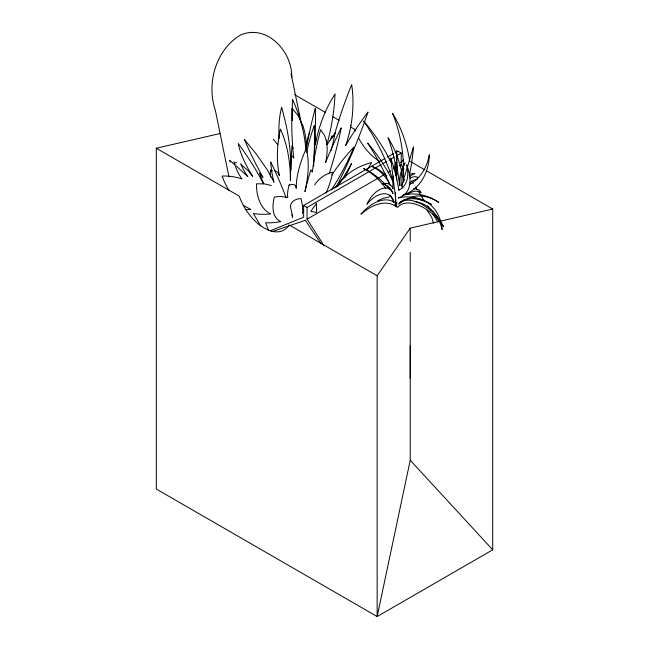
<?xml version="1.0" encoding="UTF-8"?>
<svg xmlns="http://www.w3.org/2000/svg" width="649" height="649" viewBox="0 0 649 649"><rect width="100%" height="100%" fill="white"/><g stroke="black" fill="none" stroke-linecap="round" stroke-linejoin="round"><path stroke-width="0.97" d="M302.507 213.61L302.629 211.744A168.651 52.277 43.3 0 0 301.112 198.732C296.366 198.351 291.182 201.101 290.298 206.074L292.683 216.677M270.438 177.088A47.434 27.388 -60 0 1 270.43 171.417L270.536 169.949M315.422 144.297L315.747 139.689L315.041 135.317M350.914 125.492C353.307 112.017 353.664 98.161 351.701 84.605A401.836 314.643 -87.1 0 0 333.919 136.825M410.233 252.461L410.233 460.246L377.15 616.55L156.287 489.038L156.287 148.24L220.157 133.491M393.367 175.952A96.652 55.798 -60 0 0 392.986 188.754A21.028 12.144 -60 0 0 382.115 183.975A35.606 20.557 -60 0 1 392.986 193.727A20.76 11.99 -60 0 0 381.166 188.9A20.76 11.99 -60 0 0 366.912 204.248A26.276 15.17 -60 0 1 394.073 202.334A39.646 22.885 -60 0 0 360.909 214.186A49.024 28.305 -60 0 1 395.484 206.244L396.644 202.407M401.885 185.168L413.518 146.844A208.937 170.752 76.5 0 1 409.276 175.595M268.499 230.427L265.636 222.704A149.789 64.324 -49.6 0 0 280.774 221.609C276.393 219.8 273.894 215.257 273.294 210.73A64.275 27.599 -49.6 0 1 274.259 197.142A87.566 37.601 -49.6 0 1 281.463 196.533L287.758 197.483A46.744 20.07 -49.6 0 1 289.065 185.395L289.446 184.129M398.875 203.997A32.766 18.213 46.3 0 1 412.123 200.549L420.998 203.664L429.93 209.611A30.99 17.223 46.3 0 1 443.567 226.728A33.505 18.626 46.3 0 0 432.656 214.073C426.344 208.702 418.897 204.208 410.557 203.088A35.46 19.713 46.3 0 0 397.78 207.307L395.484 206.244L396.92 202.537M326.017 193.045L327.907 188.624A172.034 99.321 60 0 0 332.718 172.269C325.287 173.737 318.813 178.564 314.643 184.811M351.531 163.621L343.175 177.915L334.941 187.999M337.861 186.36C344.514 173.737 358.151 165.974 371.666 162.583A166.663 130.498 -87.1 0 1 367.342 169.446M326.999 144.768L335.022 133.086M377.15 275.76L410.233 228.14L492.713 209.035L492.713 549.825L377.15 616.55L377.15 275.76L289.081 224.911A39.686 22.91 60 0 1 269.238 230.444L264.151 228.042A39.686 22.91 60 0 1 239.221 196.128L156.287 148.24M270.227 230.776L303.651 217.204L303.651 205.457L384.743 158.64M387.364 157.131L393.464 153.61M395.209 152.604L397.829 151.087L401.236 153.059L401.236 164.805L403.97 169.065M303.651 205.457L307.066 207.429L381.182 164.643M382.926 163.629L386.415 161.617M389.035 160.108L394.259 157.09M396.004 156.085L401.236 153.059M323.997 245.598L307.066 219.175L385.547 173.867M388.159 172.35L390.771 170.841M394.259 168.829L396.004 167.823M399.492 165.811L401.236 164.805M377.467 200.841L383.08 198.359L389.611 196.793M289.056 185.395C291.726 183.448 296.658 184.275 296.212 188.332A112.772 48.432 -49.6 0 1 306.223 148.475A178.207 76.533 -49.6 0 1 304.933 191.642A306.506 131.625 -49.6 0 1 310.912 169.811L312.347 172.107A380.809 163.532 -49.6 0 1 320.614 129.719L324.524 135.398L326.179 140.2M270.43 171.425L272.507 170.728M271.866 231.693L305.363 220.311L321.125 243.862M274.454 170.622L277.642 172.155L279.468 175.765A114.451 66.076 -60 0 1 280.368 129.078A180.738 104.351 -60 0 1 290.419 180.755A311.187 179.668 -60 0 1 291.49 155.241L293.754 158.169A386.617 223.215 -60 0 1 291.969 108.237L298.005 115.514L302.523 124.738A102.25 59.035 -60 0 1 306.523 147.996A308.599 178.167 -60 0 1 315.3 108.375A461.398 266.39 -60 0 1 313.986 157.894M414.305 201.401C422.856 202.334 430.409 207.526 435.43 214.357A33.505 27.38 76.5 0 1 442.107 229.592A30.99 25.327 76.5 0 0 434.424 208.97C430.157 203.664 424.268 199.6 417.518 198.278A32.766 26.779 76.5 0 0 412.78 197.929M271.347 185.509L264.638 183.918L256.477 183.805A65.362 37.739 -60 0 0 258.083 197.118C259.924 203.989 263.989 210.69 270.536 213.935A149.384 86.244 -60 0 1 253.361 213.489L260.784 225.966M431.244 204.297L427.951 202.634A45.568 25.335 46.3 0 0 398.908 204.029M294.549 94.624L325.108 112.269M332.961 116.804L339.078 120.333M350.428 126.888L354.792 129.402A39.686 22.91 60 0 0 355.401 131.049M410.752 161.715L424.697 169.77M426.442 170.776L492.713 209.035M410.225 345.917L410.225 378.513M240.747 163.678L241.103 164.643L248.502 170.995L252.712 176.431A120.016 37.204 43.3 0 1 238.8 146.025L238.288 143.543L244.154 151.793A189.281 58.678 43.3 0 1 263.169 183.237M243.229 205.295L250.765 209.465A150.99 117.201 89.5 0 1 245.484 209.595M234.889 164.765L229.503 160.246A68.64 21.279 43.3 0 0 230.338 162.007M236.277 165.966L247.804 176.674A49.592 15.373 43.3 0 1 241.12 164.651M273.343 139.227L277.748 144.597M410.233 460.246L492.713 549.825M426.726 209.7L431.772 217.391L433.475 223.264M411.62 180.998L413.259 183.553M415.441 186.969L417.08 189.524M418.175 191.228L424.73 201.458M427.456 205.725L430.733 210.836M432.924 214.243L437.84 221.917M293.105 148.54L292.042 145.814A332.848 192.169 60 0 0 291.174 161.893M234.005 161.698L234.435 163.297A44.87 34.827 89.5 0 0 242.012 178.97A88.816 68.948 89.5 0 0 222.136 176.049A61.387 47.653 89.5 0 0 229.17 190.587M301.12 122.71L291.166 74.067L291.742 77.15C292.326 51.587 267.047 23.851 240.755 34.908C215.679 49.64 206.228 83.648 215.379 110.476L228.992 176.99M332.329 137.783L332.199 135.819A323.478 253.28 -87.1 0 0 330.211 140.208M410.233 228.14L410.233 241.314M396.628 179.805L396.628 150.795A219.394 126.669 -60 0 0 399.93 185.663A26.917 15.544 -60 0 1 404.976 162.842A33.196 19.162 -60 0 0 401.707 186.312A11.804 6.815 -60 0 1 404.676 179.53M396.628 202.812L396.628 206.812L390.698 158.064A208.937 116.147 46.3 0 1 398.892 190.246M395.484 175.352L395.484 162.388A96.652 55.798 -60 0 0 394.211 169.243M395.484 192.291L395.484 206.244A47.353 27.339 60 0 0 394.835 204.613M307.066 207.429L307.066 219.175M385.774 188.348A47.353 27.339 60 0 0 363.683 168.659A57.996 33.488 60 0 1 389.254 189.07M390.114 195.073A47.353 27.339 60 0 1 393.781 202.188M389.66 183.927A47.353 37.35 -84.9 0 0 372.007 166.436A57.996 45.746 -84.9 0 1 386.739 176.171M395.111 201.831A47.353 37.35 -84.9 0 1 395.484 206.244M399.67 202.756A32.766 26.779 76.5 0 1 407.215 198.821M408.124 198.578A32.766 26.779 76.5 0 1 409.965 198.196M399.695 202.796A45.568 37.244 76.5 0 1 404.781 199.486M409.511 197.499A45.568 37.244 76.5 0 1 435.649 200.46L438.773 202.447A59.757 48.829 76.5 0 0 402.672 195.219M403.832 194.773A48.075 39.289 76.5 0 0 421.574 180.844C426.677 173.153 429.176 163.946 429.322 154.762A47.961 39.191 76.5 0 1 409.592 184.535M431.244 204.265A59.757 33.213 46.3 0 0 398.162 197.977A48.075 26.723 46.3 0 0 409.357 186.231C411.044 179.035 409.332 171.539 406.615 164.822A47.961 26.658 46.3 0 1 398.851 190.189M389.96 185.168A139.243 80.387 60 0 0 367.65 143.153A101.228 58.442 60 0 1 393.692 183.132A129.565 74.805 60 0 0 363.683 121.128A121.249 70.003 60 0 1 391.201 162.372M393.399 166.85A121.249 70.003 60 0 1 394.243 168.651M409.787 161.447A121.249 95.622 -84.9 0 0 392.588 113.38A129.565 102.185 -84.9 0 1 403.256 180.568A101.228 79.835 -84.9 0 0 388.013 137.693A139.243 109.819 -84.9 0 1 396.872 174.435M413.518 188.867A19.527 11.276 -60 0 1 421.112 192.68A21.733 12.55 -60 0 0 407.978 194.148M409.681 174.646A11.804 6.815 -60 0 1 414.719 173.632A16.412 9.475 -60 0 0 409.576 176.82M402.193 188.023A16.412 9.475 -60 0 1 402.761 186.539M410.087 178.345A13.743 7.934 -60 0 1 417.786 177.445M409.941 182.904A20.338 11.747 -60 0 1 417.185 178.97M263.713 183.74A326.674 101.268 43.3 0 1 259.454 173.096L262.975 177.38A405.812 125.801 43.3 0 1 244.446 139.576L256.485 154.292L266.496 168.748A107.458 33.31 43.3 0 1 273.975 182.247A319.811 99.135 43.3 0 1 270.747 161.999A483.854 149.992 43.3 0 1 285.966 197.385M291.79 214.714A483.854 149.992 43.3 0 1 292.618 217.553M291.052 170.127A193.183 111.539 60 0 0 285.738 123.391L281.65 107.231L280.806 110.849A122.247 70.579 60 0 0 279.127 138.545M306.644 152.653A325.222 187.764 60 0 1 314.286 125.541A492.924 284.595 60 0 1 313.848 161.885M313.8 162.794A492.924 284.595 60 0 1 313.589 166.412M292.375 120.552A413.47 238.718 60 0 1 292.496 99.346C298.621 112.804 303.01 127.09 305.03 141.758A109.738 63.359 60 0 1 305.922 150.909M306.231 146.731A49.121 38.461 -87.1 0 1 309.646 131.966M350.922 125.492A106.42 83.332 -87.1 0 1 345.666 145.514A317.004 248.218 -87.1 0 1 367.951 112.188M367.951 112.188A479.149 375.179 -87.1 0 1 336.117 187.196M327.015 144.167A187.504 146.812 -87.1 0 0 334.227 105.641L335.095 93.935L332.58 97.967A118.856 93.067 -87.1 0 0 315.43 144.297M334.989 133.094A161.268 93.107 -60 0 1 331.095 150.738M234.435 163.297A14.246 11.057 89.5 0 1 236.707 162.648M353.835 147.226A159.427 68.461 -49.6 0 1 331.436 190.011M331.874 175.019A85.408 36.677 -49.6 0 1 353.843 147.193M329.262 173.518A454.519 195.187 -49.6 0 0 341.252 127.845A304.495 130.765 -49.6 0 0 325.668 162.347M326.179 140.192A100.595 43.199 -49.6 0 1 325.66 162.355M351.515 163.621A235.189 101.001 -49.6 0 1 344.716 177.777M378.992 160.887A39.686 22.91 60 0 1 358.345 137.572M403.637 159.662A39.686 22.91 60 0 1 400.587 162.631M316.428 203.47L310.83 211.347L316.623 212.515L316.428 203.47"/></g></svg>
